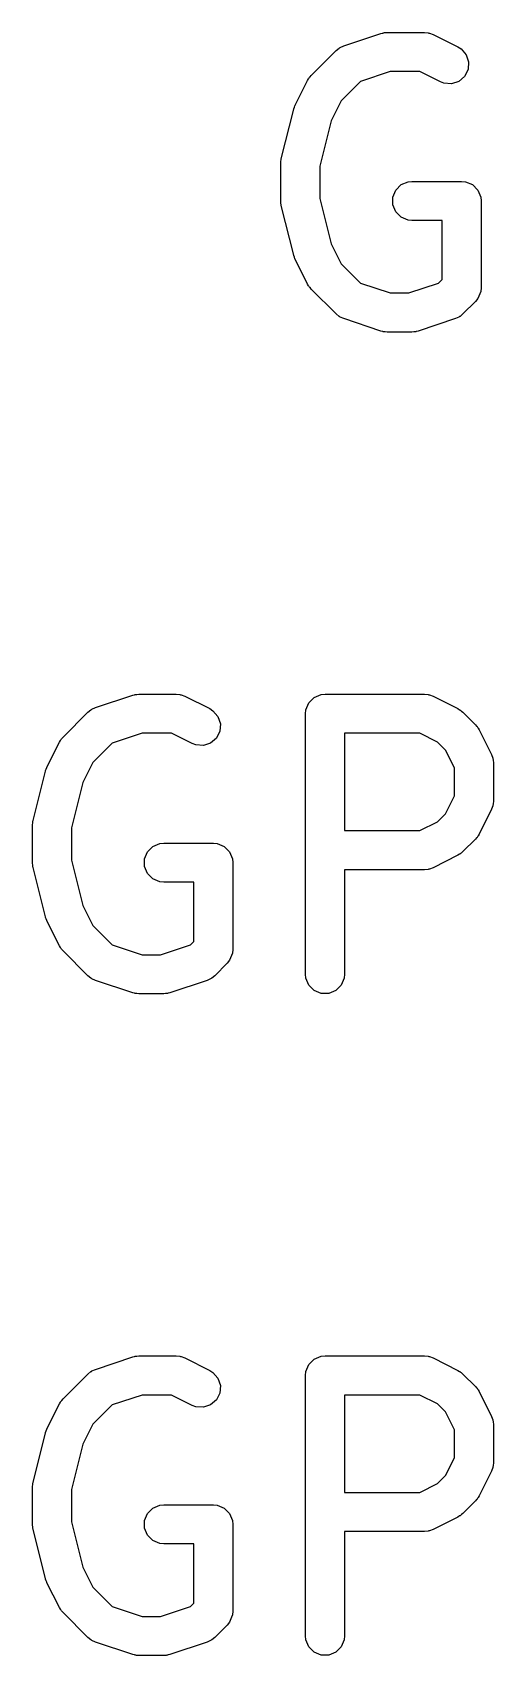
# Model space of a CAD drawing. Extents: x 19.8 to 98.9, y -129.1 to -67.1.
# Drawn here: x 74.29 to 76.06, y -112.79 to -106.56 of the extents above; entities that cross this region are included whole.
import ezdxf

# ---------------------------------------------------------------- set-up
doc = ezdxf.new("R2010")
doc.units = 0
doc.layers.add('BLACK', color=7, linetype='CONTINUOUS')

msp = doc.modelspace()

# ---------------------------------------------------------------- linework, layer by layer
at = {"layer": 'BLACK', "linetype": 'CONTINUOUS'}
for p, q in [((75.482361, -106.611287), (75.625217, -106.563668)), ((75.625217, -106.563668), (75.632472, -106.562018)), ((75.632472, -106.562018), (75.634303, -106.56126)), ((75.634303, -106.56126), (75.636956, -106.560998)), ((75.636956, -106.560998), (75.639554, -106.560408)), ((75.639554, -106.560408), (75.641528, -106.560548)), ((75.641528, -106.560548), (75.648935, -106.559819)), ((75.648935, -106.559819), (75.791792, -106.559819)), ((75.791792, -106.559819), (75.806424, -106.56126)), ((75.806424, -106.56126), (75.808913, -106.562291)), ((75.808913, -106.562291), (75.811601, -106.562482)), ((75.811601, -106.562482), (75.825333, -106.567737)), ((75.825333, -106.567737), (75.920571, -106.615356)), ((75.357807, -106.724643), (75.453045, -106.629405)), ((75.453045, -106.629405), (75.46441, -106.620077)), ((75.46441, -106.620077), (75.4669, -106.619045)), ((75.4669, -106.619045), (75.468935, -106.617281)), ((75.468935, -106.617281), (75.482361, -106.611287)), ((75.920571, -106.615356), (75.933014, -106.623188)), ((75.933014, -106.623188), (75.952187, -106.645296)), ((75.952187, -106.645296), (75.961441, -106.673057)), ((75.661105, -106.709819), (75.546592, -106.74799)), ((75.774087, -106.709819), (75.661105, -106.709819)), ((75.853489, -106.74952), (75.774087, -106.709819)), ((75.959367, -106.702247), (75.946279, -106.728422)), ((75.961441, -106.673057), (75.959367, -106.702247)), ((75.296139, -106.839373), (75.343758, -106.744135)), ((75.343758, -106.744135), (75.347722, -106.737835)), ((75.347722, -106.737835), (75.34848, -106.736008)), ((75.34848, -106.736008), (75.350168, -106.733951)), ((75.350168, -106.733951), (75.35159, -106.731692)), ((75.35159, -106.731692), (75.353088, -106.730392)), ((75.353088, -106.730392), (75.357807, -106.724643)), ((75.546592, -106.74799), (75.472479, -106.822103)), ((75.86722, -106.754775), (75.853489, -106.74952)), ((75.89641, -106.756849), (75.86722, -106.754775)), ((75.924172, -106.747595), (75.89641, -106.756849)), ((75.946279, -106.728422), (75.924172, -106.747595)), ((75.293211, -106.847023), (75.295407, -106.840878)), ((75.295407, -106.840878), (75.295729, -106.840442)), ((75.295729, -106.840442), (75.296139, -106.839373)), ((75.472479, -106.822103), (75.433985, -106.89909)), ((75.242841, -107.0452), (75.29046, -106.854724)), ((75.29046, -106.854724), (75.290845, -106.853644)), ((75.290845, -106.853644), (75.290884, -106.853105)), ((75.290884, -106.853105), (75.293211, -106.847023)), ((75.433985, -106.89909), (75.390602, -107.072624)), ((75.240602, -107.06339), (75.240853, -107.060836)), ((75.240602, -107.206247), (75.240602, -107.06339)), ((75.240691, -107.059744), (75.2415, -107.05427)), ((75.240853, -107.060836), (75.240691, -107.059744)), ((75.2415, -107.05427), (75.242043, -107.048758)), ((75.242043, -107.048758), (75.242465, -107.047736)), ((75.242465, -107.047736), (75.242841, -107.0452)), ((75.390602, -107.072624), (75.390602, -107.197013)), ((75.681813, -107.164579), (75.702505, -107.143887)), ((75.702505, -107.143887), (75.729541, -107.132688)), ((75.729541, -107.132688), (75.744173, -107.131247)), ((75.744173, -107.131247), (75.934649, -107.131247)), ((75.934649, -107.131247), (75.949281, -107.132688)), ((75.949281, -107.132688), (75.976317, -107.143887)), ((75.976317, -107.143887), (75.997009, -107.164579)), ((75.240853, -107.2088), (75.240602, -107.206247)), ((75.240691, -107.209893), (75.240853, -107.2088)), ((75.2415, -107.215366), (75.240691, -107.209893)), ((75.242043, -107.220879), (75.2415, -107.215366)), ((75.390602, -107.197013), (75.433985, -107.370547)), ((75.670614, -107.191615), (75.681813, -107.164579)), ((75.670614, -107.220879), (75.670614, -107.191615)), ((75.997009, -107.164579), (76.008208, -107.191615)), ((76.008208, -107.191615), (76.009649, -107.206247)), ((76.009649, -107.206247), (76.009649, -107.53958)), ((75.242465, -107.2219), (75.242043, -107.220879)), ((75.242841, -107.224437), (75.242465, -107.2219)), ((75.29046, -107.414913), (75.242841, -107.224437)), ((75.681813, -107.247915), (75.670614, -107.220879)), ((75.702505, -107.268607), (75.681813, -107.247915)), ((75.729541, -107.279806), (75.702505, -107.268607)), ((75.744173, -107.281247), (75.729541, -107.279806)), ((75.859649, -107.281247), (75.744173, -107.281247)), ((75.859649, -107.508514), (75.859649, -107.281247)), ((75.433985, -107.370547), (75.472479, -107.447534)), ((75.290845, -107.415992), (75.29046, -107.414913)), ((75.290884, -107.416532), (75.290845, -107.415992)), ((75.293211, -107.422613), (75.290884, -107.416532)), ((75.295407, -107.428759), (75.293211, -107.422613)), ((75.295729, -107.429194), (75.295407, -107.428759)), ((75.296139, -107.430264), (75.295729, -107.429194)), ((75.343758, -107.525502), (75.296139, -107.430264)), ((75.472479, -107.447534), (75.546592, -107.521648)), ((75.347721, -107.531798), (75.343758, -107.525502)), ((75.546592, -107.521648), (75.661105, -107.559819)), ((75.732003, -107.559819), (75.846516, -107.521647)), ((75.846516, -107.521647), (75.859649, -107.508514)), ((75.348479, -107.533628), (75.347721, -107.531798)), ((75.350168, -107.535686), (75.348479, -107.533628)), ((75.35159, -107.537945), (75.350168, -107.535686)), ((75.353088, -107.539244), (75.35159, -107.537945)), ((75.357807, -107.544994), (75.353088, -107.539244)), ((75.453045, -107.640233), (75.357807, -107.544994)), ((75.661105, -107.559819), (75.732003, -107.559819)), ((75.99701, -107.581247), (75.987682, -107.592613)), ((76.004748, -107.562565), (75.99701, -107.581247)), ((76.008208, -107.554212), (76.004748, -107.562565)), ((76.009649, -107.53958), (76.008208, -107.554212)), ((75.46441, -107.649561), (75.453045, -107.640233)), ((75.4669, -107.650592), (75.46441, -107.649561)), ((75.468935, -107.652357), (75.4669, -107.650592)), ((75.482361, -107.658351), (75.468935, -107.652357)), ((75.924172, -107.652357), (75.910747, -107.658351)), ((75.926207, -107.650591), (75.924172, -107.652357)), ((75.928698, -107.64956), (75.926207, -107.650591)), ((75.940064, -107.640232), (75.928698, -107.64956)), ((75.987682, -107.592613), (75.940064, -107.640232)), ((75.625217, -107.70597), (75.482361, -107.658351)), ((75.632472, -107.707619), (75.625217, -107.70597)), ((75.634303, -107.708378), (75.632472, -107.707619)), ((75.636956, -107.708639), (75.634303, -107.708378)), ((75.639554, -107.70923), (75.636956, -107.708639)), ((75.641528, -107.709089), (75.639554, -107.70923)), ((75.648935, -107.709819), (75.641528, -107.709089)), ((75.744173, -107.709819), (75.648935, -107.709819)), ((75.751578, -107.709089), (75.744173, -107.709819)), ((75.753553, -107.70923), (75.751578, -107.709089)), ((75.75615, -107.708639), (75.753553, -107.70923)), ((75.758805, -107.708378), (75.75615, -107.708639)), ((75.760636, -107.707619), (75.758805, -107.708378)), ((75.76789, -107.70597), (75.760636, -107.707619)), ((75.910747, -107.658351), (75.76789, -107.70597)), ((74.52998, -109.151287), (74.672836, -109.103668)), ((74.672836, -109.103668), (74.680091, -109.102018)), ((74.680091, -109.102018), (74.681922, -109.10126)), ((74.681922, -109.10126), (74.684575, -109.100998)), ((74.684575, -109.100998), (74.687173, -109.100408)), ((74.687173, -109.100408), (74.689147, -109.100548)), ((74.689147, -109.100548), (74.696554, -109.099819)), ((74.696554, -109.099819), (74.839411, -109.099819)), ((74.839411, -109.099819), (74.854043, -109.10126)), ((74.854043, -109.10126), (74.856532, -109.102291)), ((74.856532, -109.102291), (74.85922, -109.102482)), ((74.85922, -109.102482), (74.872952, -109.107737)), ((74.872952, -109.107737), (74.96819, -109.155356)), ((75.337281, -109.160187), (75.34848, -109.133151)), ((75.34848, -109.133151), (75.369172, -109.112459)), ((75.369172, -109.112459), (75.396208, -109.10126)), ((75.396208, -109.10126), (75.41084, -109.099819)), ((75.41084, -109.099819), (75.791792, -109.099819)), ((75.791792, -109.099819), (75.806424, -109.10126)), ((75.806424, -109.10126), (75.808913, -109.102291)), ((75.808913, -109.102291), (75.811601, -109.102482)), ((75.811601, -109.102482), (75.825333, -109.107737)), ((75.825333, -109.107737), (75.920571, -109.155356)), ((74.405426, -109.264643), (74.500664, -109.169405)), ((74.500664, -109.169405), (74.512029, -109.160077)), ((74.512029, -109.160077), (74.514519, -109.159045)), ((74.514519, -109.159045), (74.516554, -109.157281)), ((74.516554, -109.157281), (74.52998, -109.151287)), ((74.96819, -109.155356), (74.980633, -109.163188)), ((74.980633, -109.163188), (74.999806, -109.185296)), ((74.999806, -109.185296), (75.00906, -109.213057)), ((75.33584, -109.174819), (75.337281, -109.160187)), ((75.33584, -110.174819), (75.33584, -109.174819)), ((75.920571, -109.155356), (75.92687, -109.15932)), ((75.92687, -109.15932), (75.928698, -109.160078)), ((75.928698, -109.160078), (75.930754, -109.161766)), ((75.930754, -109.161766), (75.933014, -109.163188)), ((75.933014, -109.163188), (75.934313, -109.164686)), ((75.934313, -109.164686), (75.940063, -109.169405)), ((75.940063, -109.169405), (75.987682, -109.217024)), ((74.396099, -109.276008), (74.397787, -109.273951)), ((74.397787, -109.273951), (74.399209, -109.271692)), ((74.399209, -109.271692), (74.400707, -109.270392)), ((74.400707, -109.270392), (74.405426, -109.264643)), ((74.708724, -109.249819), (74.594211, -109.28799)), ((74.821706, -109.249819), (74.708724, -109.249819)), ((74.901108, -109.28952), (74.821706, -109.249819)), ((74.993898, -109.268422), (74.971791, -109.287595)), ((75.006986, -109.242247), (74.993898, -109.268422)), ((75.00906, -109.213057), (75.006986, -109.242247)), ((75.774087, -109.249819), (75.48584, -109.249819)), ((75.48584, -109.249819), (75.48584, -109.623628)), ((75.842603, -109.284077), (75.774087, -109.249819)), ((75.987682, -109.217024), (75.9924, -109.222773)), ((75.9924, -109.222773), (75.993899, -109.224073)), ((75.993899, -109.224073), (75.99532, -109.226332)), ((75.99532, -109.226332), (75.997009, -109.228389)), ((75.997009, -109.228389), (75.997766, -109.230216)), ((75.997766, -109.230216), (76.001731, -109.236516)), ((76.001731, -109.236516), (76.04935, -109.331754)), ((74.343758, -109.379373), (74.391377, -109.284135)), ((74.391377, -109.284135), (74.395341, -109.277835)), ((74.395341, -109.277835), (74.396099, -109.276008)), ((74.594211, -109.28799), (74.520098, -109.362103)), ((74.914839, -109.294775), (74.901108, -109.28952)), ((74.944029, -109.296849), (74.914839, -109.294775)), ((74.971791, -109.287595), (74.944029, -109.296849)), ((75.87301, -109.314484), (75.842603, -109.284077)), ((75.907268, -109.383), (75.87301, -109.314484)), ((76.04935, -109.331754), (76.054605, -109.345485)), ((74.29046, -109.5852), (74.338079, -109.394724)), ((74.338079, -109.394724), (74.338464, -109.393644)), ((74.338464, -109.393644), (74.338503, -109.393105)), ((74.338503, -109.393105), (74.34083, -109.387023)), ((74.34083, -109.387023), (74.343026, -109.380878)), ((74.343026, -109.380878), (74.343348, -109.380442)), ((74.343348, -109.380442), (74.343758, -109.379373)), ((74.520098, -109.362103), (74.481604, -109.43909)), ((75.907268, -109.490447), (75.907268, -109.383)), ((76.054605, -109.345485), (76.054796, -109.348174)), ((76.054796, -109.348174), (76.055827, -109.350663)), ((76.055827, -109.350663), (76.057268, -109.365295)), ((76.057268, -109.365295), (76.057268, -109.508152)), ((74.481604, -109.43909), (74.438221, -109.612624)), ((75.87301, -109.558963), (75.907268, -109.490447)), ((76.055827, -109.522784), (76.054796, -109.525272)), ((76.057268, -109.508152), (76.055827, -109.522784)), ((74.290084, -109.587736), (74.29046, -109.5852)), ((75.842603, -109.58937), (75.87301, -109.558963)), ((76.04935, -109.541693), (76.001731, -109.636931)), ((76.054605, -109.527962), (76.04935, -109.541693)), ((76.054796, -109.525272), (76.054605, -109.527962)), ((74.288221, -109.60339), (74.288472, -109.600836)), ((74.288221, -109.746247), (74.288221, -109.60339)), ((74.28831, -109.599744), (74.289119, -109.59427)), ((74.288472, -109.600836), (74.28831, -109.599744)), ((74.289119, -109.59427), (74.289662, -109.588758)), ((74.289662, -109.588758), (74.290084, -109.587736)), ((74.438221, -109.612624), (74.438221, -109.737013)), ((75.48584, -109.623628), (75.774087, -109.623628)), ((75.774087, -109.623628), (75.842603, -109.58937)), ((75.99532, -109.647114), (75.993899, -109.649374)), ((75.997009, -109.645058), (75.99532, -109.647114)), ((75.997766, -109.64323), (75.997009, -109.645058)), ((76.001731, -109.636931), (75.997766, -109.64323)), ((74.718233, -109.731615), (74.729432, -109.704579)), ((74.729432, -109.704579), (74.750124, -109.683887)), ((74.750124, -109.683887), (74.77716, -109.672688)), ((74.77716, -109.672688), (74.791792, -109.671247)), ((74.791792, -109.671247), (74.982268, -109.671247)), ((74.982268, -109.671247), (74.9969, -109.672688)), ((74.9969, -109.672688), (75.023936, -109.683887)), ((75.023936, -109.683887), (75.044628, -109.704579)), ((75.044628, -109.704579), (75.055827, -109.731615)), ((75.933014, -109.710259), (75.930754, -109.71168)), ((75.934313, -109.70876), (75.933014, -109.710259)), ((75.940063, -109.704042), (75.934313, -109.70876)), ((75.987682, -109.656423), (75.940063, -109.704042)), ((75.9924, -109.650673), (75.987682, -109.656423)), ((75.993899, -109.649374), (75.9924, -109.650673)), ((74.288472, -109.7488), (74.288221, -109.746247)), ((74.28831, -109.749893), (74.288472, -109.7488)), ((74.289119, -109.755366), (74.28831, -109.749893)), ((74.289662, -109.760879), (74.289119, -109.755366)), ((74.290084, -109.7619), (74.289662, -109.760879)), ((74.29046, -109.764437), (74.290084, -109.7619)), ((74.338079, -109.954913), (74.29046, -109.764437)), ((74.438221, -109.737013), (74.481604, -109.910547)), ((74.718233, -109.760879), (74.718233, -109.731615)), ((74.729432, -109.787915), (74.718233, -109.760879)), ((75.055827, -109.731615), (75.057268, -109.746247)), ((75.057268, -109.746247), (75.057268, -110.07958)), ((75.806424, -109.772187), (75.791792, -109.773628)), ((75.808913, -109.771155), (75.806424, -109.772187)), ((75.811601, -109.770965), (75.808913, -109.771155)), ((75.825333, -109.76571), (75.811601, -109.770965)), ((75.920571, -109.718091), (75.825333, -109.76571)), ((75.92687, -109.714126), (75.920571, -109.718091)), ((75.928698, -109.713369), (75.92687, -109.714126)), ((75.930754, -109.71168), (75.928698, -109.713369)), ((74.750124, -109.808607), (74.729432, -109.787915)), ((74.77716, -109.819806), (74.750124, -109.808607)), ((74.791792, -109.821247), (74.77716, -109.819806)), ((74.907268, -109.821247), (74.791792, -109.821247)), ((74.907268, -110.048514), (74.907268, -109.821247)), ((75.791792, -109.773628), (75.48584, -109.773628)), ((75.48584, -109.773628), (75.48584, -110.174819)), ((74.338464, -109.955992), (74.338079, -109.954913)), ((74.338503, -109.956532), (74.338464, -109.955992)), ((74.34083, -109.962613), (74.338503, -109.956532)), ((74.481604, -109.910547), (74.520098, -109.987534)), ((74.343026, -109.968759), (74.34083, -109.962613)), ((74.343348, -109.969194), (74.343026, -109.968759)), ((74.343758, -109.970264), (74.343348, -109.969194)), ((74.391377, -110.065502), (74.343758, -109.970264)), ((74.520098, -109.987534), (74.594211, -110.061648)), ((74.39534, -110.071798), (74.391377, -110.065502)), ((74.396098, -110.073628), (74.39534, -110.071798)), ((74.397787, -110.075686), (74.396098, -110.073628)), ((74.399209, -110.077945), (74.397787, -110.075686)), ((74.400707, -110.079244), (74.399209, -110.077945)), ((74.405426, -110.084994), (74.400707, -110.079244)), ((74.594211, -110.061648), (74.708724, -110.099819)), ((74.779622, -110.099819), (74.894135, -110.061647)), ((74.894135, -110.061647), (74.907268, -110.048514)), ((75.057268, -110.07958), (75.055827, -110.094212)), ((74.500664, -110.180233), (74.405426, -110.084994)), ((74.708724, -110.099819), (74.779622, -110.099819)), ((75.035301, -110.132613), (74.987683, -110.180232)), ((75.044629, -110.121247), (75.035301, -110.132613)), ((75.052367, -110.102565), (75.044629, -110.121247)), ((75.055827, -110.094212), (75.052367, -110.102565)), ((74.512029, -110.189561), (74.500664, -110.180233)), ((74.514519, -110.190592), (74.512029, -110.189561)), ((74.516554, -110.192357), (74.514519, -110.190592)), ((74.52998, -110.198351), (74.516554, -110.192357)), ((74.672836, -110.24597), (74.52998, -110.198351)), ((74.958366, -110.198351), (74.815509, -110.24597)), ((74.971791, -110.192357), (74.958366, -110.198351)), ((74.973826, -110.190591), (74.971791, -110.192357)), ((74.976317, -110.18956), (74.973826, -110.190591)), ((74.987683, -110.180232), (74.976317, -110.18956)), ((75.337281, -110.189451), (75.33584, -110.174819)), ((75.34848, -110.216487), (75.337281, -110.189451)), ((75.484399, -110.189451), (75.4732, -110.216487)), ((75.48584, -110.174819), (75.484399, -110.189451)), ((74.680091, -110.247619), (74.672836, -110.24597)), ((74.681922, -110.248378), (74.680091, -110.247619)), ((74.684575, -110.248639), (74.681922, -110.248378)), ((74.687173, -110.24923), (74.684575, -110.248639)), ((74.689147, -110.249089), (74.687173, -110.24923)), ((74.696554, -110.249819), (74.689147, -110.249089)), ((74.791792, -110.249819), (74.696554, -110.249819)), ((74.799197, -110.249089), (74.791792, -110.249819)), ((74.801172, -110.24923), (74.799197, -110.249089)), ((74.803769, -110.248639), (74.801172, -110.24923)), ((74.806424, -110.248378), (74.803769, -110.248639)), ((74.808255, -110.247619), (74.806424, -110.248378)), ((74.815509, -110.24597), (74.808255, -110.247619)), ((75.369172, -110.237179), (75.34848, -110.216487)), ((75.396208, -110.248378), (75.369172, -110.237179)), ((75.425472, -110.248378), (75.396208, -110.248378)), ((75.452508, -110.237179), (75.425472, -110.248378)), ((75.4732, -110.216487), (75.452508, -110.237179)), ((74.680091, -111.642018), (74.681922, -111.64126)), ((74.681922, -111.64126), (74.684575, -111.640998)), ((74.684575, -111.640998), (74.687173, -111.640408)), ((74.687173, -111.640408), (74.689147, -111.640548)), ((74.689147, -111.640548), (74.696554, -111.639819)), ((74.696554, -111.639819), (74.839411, -111.639819)), ((74.839411, -111.639819), (74.854043, -111.64126)), ((74.854043, -111.64126), (74.856532, -111.642291)), ((75.369172, -111.652459), (75.396208, -111.64126)), ((75.396208, -111.64126), (75.41084, -111.639819)), ((75.41084, -111.639819), (75.791792, -111.639819)), ((75.791792, -111.639819), (75.806424, -111.64126)), ((75.806424, -111.64126), (75.808913, -111.642291)), ((74.500664, -111.709405), (74.512029, -111.700077)), ((74.512029, -111.700077), (74.514519, -111.699045)), ((74.514519, -111.699045), (74.516554, -111.697281)), ((74.516554, -111.697281), (74.52998, -111.691287)), ((74.52998, -111.691287), (74.672836, -111.643668)), ((74.672836, -111.643668), (74.680091, -111.642018)), ((74.856532, -111.642291), (74.85922, -111.642482)), ((74.85922, -111.642482), (74.872952, -111.647737)), ((74.872952, -111.647737), (74.96819, -111.695356)), ((74.96819, -111.695356), (74.980633, -111.703188)), ((74.980633, -111.703188), (74.999806, -111.725296)), ((75.33584, -111.714819), (75.337281, -111.700187)), ((75.337281, -111.700187), (75.34848, -111.673151)), ((75.34848, -111.673151), (75.369172, -111.652459)), ((75.808913, -111.642291), (75.811601, -111.642482)), ((75.811601, -111.642482), (75.825333, -111.647737)), ((75.825333, -111.647737), (75.920571, -111.695356)), ((75.920571, -111.695356), (75.92687, -111.69932)), ((75.92687, -111.69932), (75.928698, -111.700078)), ((75.928698, -111.700078), (75.930754, -111.701766)), ((75.930754, -111.701766), (75.933014, -111.703188)), ((75.933014, -111.703188), (75.934313, -111.704686)), ((74.405426, -111.804643), (74.500664, -111.709405)), ((74.999806, -111.725296), (75.00906, -111.753057)), ((75.00906, -111.753057), (75.006986, -111.782247)), ((75.33584, -112.714819), (75.33584, -111.714819)), ((75.934313, -111.704686), (75.940063, -111.709405)), ((75.940063, -111.709405), (75.987682, -111.757024)), ((75.987682, -111.757024), (75.9924, -111.762773)), ((75.9924, -111.762773), (75.993899, -111.764073)), ((75.993899, -111.764073), (75.99532, -111.766332)), ((74.343758, -111.919373), (74.391377, -111.824135)), ((74.391377, -111.824135), (74.395341, -111.817835)), ((74.395341, -111.817835), (74.396099, -111.816008)), ((74.396099, -111.816008), (74.397787, -111.813951)), ((74.397787, -111.813951), (74.399209, -111.811692)), ((74.399209, -111.811692), (74.400707, -111.810392)), ((74.400707, -111.810392), (74.405426, -111.804643)), ((74.594211, -111.82799), (74.520098, -111.902103)), ((74.708724, -111.789819), (74.594211, -111.82799)), ((74.821706, -111.789819), (74.708724, -111.789819)), ((74.901108, -111.82952), (74.821706, -111.789819)), ((74.971791, -111.827595), (74.944029, -111.836849)), ((74.993898, -111.808422), (74.971791, -111.827595)), ((75.006986, -111.782247), (74.993898, -111.808422)), ((75.774087, -111.789819), (75.48584, -111.789819)), ((75.48584, -111.789819), (75.48584, -112.163628)), ((75.842603, -111.824077), (75.774087, -111.789819)), ((75.87301, -111.854484), (75.842603, -111.824077)), ((75.99532, -111.766332), (75.997009, -111.768389)), ((75.997009, -111.768389), (75.997766, -111.770216)), ((75.997766, -111.770216), (76.001731, -111.776516)), ((76.001731, -111.776516), (76.04935, -111.871754)), ((74.914839, -111.834775), (74.901108, -111.82952)), ((74.944029, -111.836849), (74.914839, -111.834775)), ((75.907268, -111.923), (75.87301, -111.854484)), ((76.04935, -111.871754), (76.054605, -111.885485)), ((76.054605, -111.885485), (76.054796, -111.888174)), ((76.054796, -111.888174), (76.055827, -111.890663)), ((76.055827, -111.890663), (76.057268, -111.905295)), ((74.29046, -112.1252), (74.338079, -111.934724)), ((74.338079, -111.934724), (74.338464, -111.933644)), ((74.338464, -111.933644), (74.338503, -111.933105)), ((74.338503, -111.933105), (74.34083, -111.927023)), ((74.34083, -111.927023), (74.343026, -111.920878)), ((74.343026, -111.920878), (74.343348, -111.920442)), ((74.343348, -111.920442), (74.343758, -111.919373)), ((74.520098, -111.902103), (74.481604, -111.97909)), ((75.907268, -112.030447), (75.907268, -111.923)), ((76.057268, -111.905295), (76.057268, -112.048152)), ((74.481604, -111.97909), (74.438221, -112.152624)), ((75.87301, -112.098963), (75.907268, -112.030447)), ((76.054605, -112.067962), (76.04935, -112.081693)), ((76.054796, -112.065272), (76.054605, -112.067962)), ((76.055827, -112.062784), (76.054796, -112.065272)), ((76.057268, -112.048152), (76.055827, -112.062784)), ((74.28831, -112.139744), (74.289119, -112.13427)), ((74.288472, -112.140836), (74.28831, -112.139744)), ((74.289119, -112.13427), (74.289662, -112.128758)), ((74.289662, -112.128758), (74.290084, -112.127736)), ((74.290084, -112.127736), (74.29046, -112.1252)), ((75.774087, -112.163628), (75.842603, -112.12937)), ((75.842603, -112.12937), (75.87301, -112.098963)), ((76.04935, -112.081693), (76.001731, -112.176931)), ((74.288221, -112.14339), (74.288472, -112.140836)), ((74.288221, -112.286247), (74.288221, -112.14339)), ((74.438221, -112.152624), (74.438221, -112.277013)), ((75.48584, -112.163628), (75.774087, -112.163628)), ((75.987682, -112.196423), (75.940063, -112.244042)), ((75.9924, -112.190673), (75.987682, -112.196423)), ((75.993899, -112.189374), (75.9924, -112.190673)), ((75.99532, -112.187114), (75.993899, -112.189374)), ((75.997009, -112.185058), (75.99532, -112.187114)), ((75.997766, -112.18323), (75.997009, -112.185058)), ((76.001731, -112.176931), (75.997766, -112.18323)), ((74.718233, -112.271615), (74.729432, -112.244579)), ((74.729432, -112.244579), (74.750124, -112.223887)), ((74.750124, -112.223887), (74.77716, -112.212688)), ((74.77716, -112.212688), (74.791792, -112.211247)), ((74.791792, -112.211247), (74.982268, -112.211247)), ((74.982268, -112.211247), (74.9969, -112.212688)), ((74.9969, -112.212688), (75.023936, -112.223887)), ((75.023936, -112.223887), (75.044628, -112.244579)), ((75.044628, -112.244579), (75.055827, -112.271615)), ((75.920571, -112.258091), (75.825333, -112.30571)), ((75.92687, -112.254126), (75.920571, -112.258091)), ((75.928698, -112.253369), (75.92687, -112.254126)), ((75.930754, -112.25168), (75.928698, -112.253369)), ((75.933014, -112.250259), (75.930754, -112.25168)), ((75.934313, -112.24876), (75.933014, -112.250259)), ((75.940063, -112.244042), (75.934313, -112.24876)), ((74.288472, -112.2888), (74.288221, -112.286247)), ((74.28831, -112.289893), (74.288472, -112.2888)), ((74.289119, -112.295366), (74.28831, -112.289893)), ((74.289662, -112.300879), (74.289119, -112.295366)), ((74.290084, -112.3019), (74.289662, -112.300879)), ((74.29046, -112.304437), (74.290084, -112.3019)), ((74.338079, -112.494913), (74.29046, -112.304437)), ((74.438221, -112.277013), (74.481604, -112.450547)), ((74.718233, -112.300879), (74.718233, -112.271615)), ((74.729432, -112.327915), (74.718233, -112.300879)), ((75.055827, -112.271615), (75.057268, -112.286247)), ((75.057268, -112.286247), (75.057268, -112.61958)), ((75.791792, -112.313628), (75.48584, -112.313628)), ((75.48584, -112.313628), (75.48584, -112.714819)), ((75.806424, -112.312187), (75.791792, -112.313628)), ((75.808913, -112.311155), (75.806424, -112.312187)), ((75.811601, -112.310965), (75.808913, -112.311155)), ((75.825333, -112.30571), (75.811601, -112.310965)), ((74.750124, -112.348607), (74.729432, -112.327915)), ((74.77716, -112.359806), (74.750124, -112.348607)), ((74.791792, -112.361247), (74.77716, -112.359806)), ((74.907268, -112.361247), (74.791792, -112.361247)), ((74.907268, -112.588514), (74.907268, -112.361247)), ((74.481604, -112.450547), (74.520098, -112.527534)), ((74.338464, -112.495992), (74.338079, -112.494913)), ((74.338503, -112.496532), (74.338464, -112.495992)), ((74.34083, -112.502613), (74.338503, -112.496532)), ((74.343026, -112.508759), (74.34083, -112.502613)), ((74.343348, -112.509194), (74.343026, -112.508759)), ((74.343758, -112.510264), (74.343348, -112.509194)), ((74.391377, -112.605502), (74.343758, -112.510264)), ((74.520098, -112.527534), (74.594211, -112.601648)), ((74.39534, -112.611798), (74.391377, -112.605502)), ((74.396098, -112.613628), (74.39534, -112.611798)), ((74.397787, -112.615686), (74.396098, -112.613628)), ((74.399209, -112.617945), (74.397787, -112.615686)), ((74.400707, -112.619244), (74.399209, -112.617945)), ((74.405426, -112.624994), (74.400707, -112.619244)), ((74.500664, -112.720233), (74.405426, -112.624994)), ((74.594211, -112.601648), (74.708724, -112.639819)), ((74.779622, -112.639819), (74.894135, -112.601647)), ((74.894135, -112.601647), (74.907268, -112.588514)), ((75.055827, -112.634212), (75.052367, -112.642565)), ((75.057268, -112.61958), (75.055827, -112.634212)), ((74.708724, -112.639819), (74.779622, -112.639819)), ((75.035301, -112.672613), (74.987683, -112.720232)), ((75.044629, -112.661247), (75.035301, -112.672613)), ((75.052367, -112.642565), (75.044629, -112.661247)), ((74.512029, -112.729561), (74.500664, -112.720233)), ((74.514519, -112.730592), (74.512029, -112.729561)), ((74.516554, -112.732357), (74.514519, -112.730592)), ((74.52998, -112.738351), (74.516554, -112.732357)), ((74.672836, -112.78597), (74.52998, -112.738351)), ((74.958366, -112.738351), (74.815509, -112.78597)), ((74.971791, -112.732357), (74.958366, -112.738351)), ((74.973826, -112.730591), (74.971791, -112.732357)), ((74.976317, -112.72956), (74.973826, -112.730591)), ((74.987683, -112.720232), (74.976317, -112.72956)), ((75.337281, -112.729451), (75.33584, -112.714819)), ((75.34848, -112.756487), (75.337281, -112.729451)), ((75.369172, -112.777179), (75.34848, -112.756487)), ((75.4732, -112.756487), (75.452508, -112.777179)), ((75.484399, -112.729451), (75.4732, -112.756487)), ((75.48584, -112.714819), (75.484399, -112.729451)), ((74.680091, -112.787619), (74.672836, -112.78597)), ((74.681922, -112.788378), (74.680091, -112.787619)), ((74.684575, -112.788639), (74.681922, -112.788378)), ((74.687173, -112.78923), (74.684575, -112.788639)), ((74.689147, -112.789089), (74.687173, -112.78923)), ((74.696554, -112.789819), (74.689147, -112.789089)), ((74.791792, -112.789819), (74.696554, -112.789819)), ((74.799197, -112.789089), (74.791792, -112.789819)), ((74.801172, -112.78923), (74.799197, -112.789089)), ((74.803769, -112.788639), (74.801172, -112.78923)), ((74.806424, -112.788378), (74.803769, -112.788639)), ((74.808255, -112.787619), (74.806424, -112.788378)), ((74.815509, -112.78597), (74.808255, -112.787619)), ((75.396208, -112.788378), (75.369172, -112.777179)), ((75.425472, -112.788378), (75.396208, -112.788378)), ((75.452508, -112.777179), (75.425472, -112.788378))]:
    msp.add_line(p, q, dxfattribs=at)

doc.saveas('drawing.dxf')
